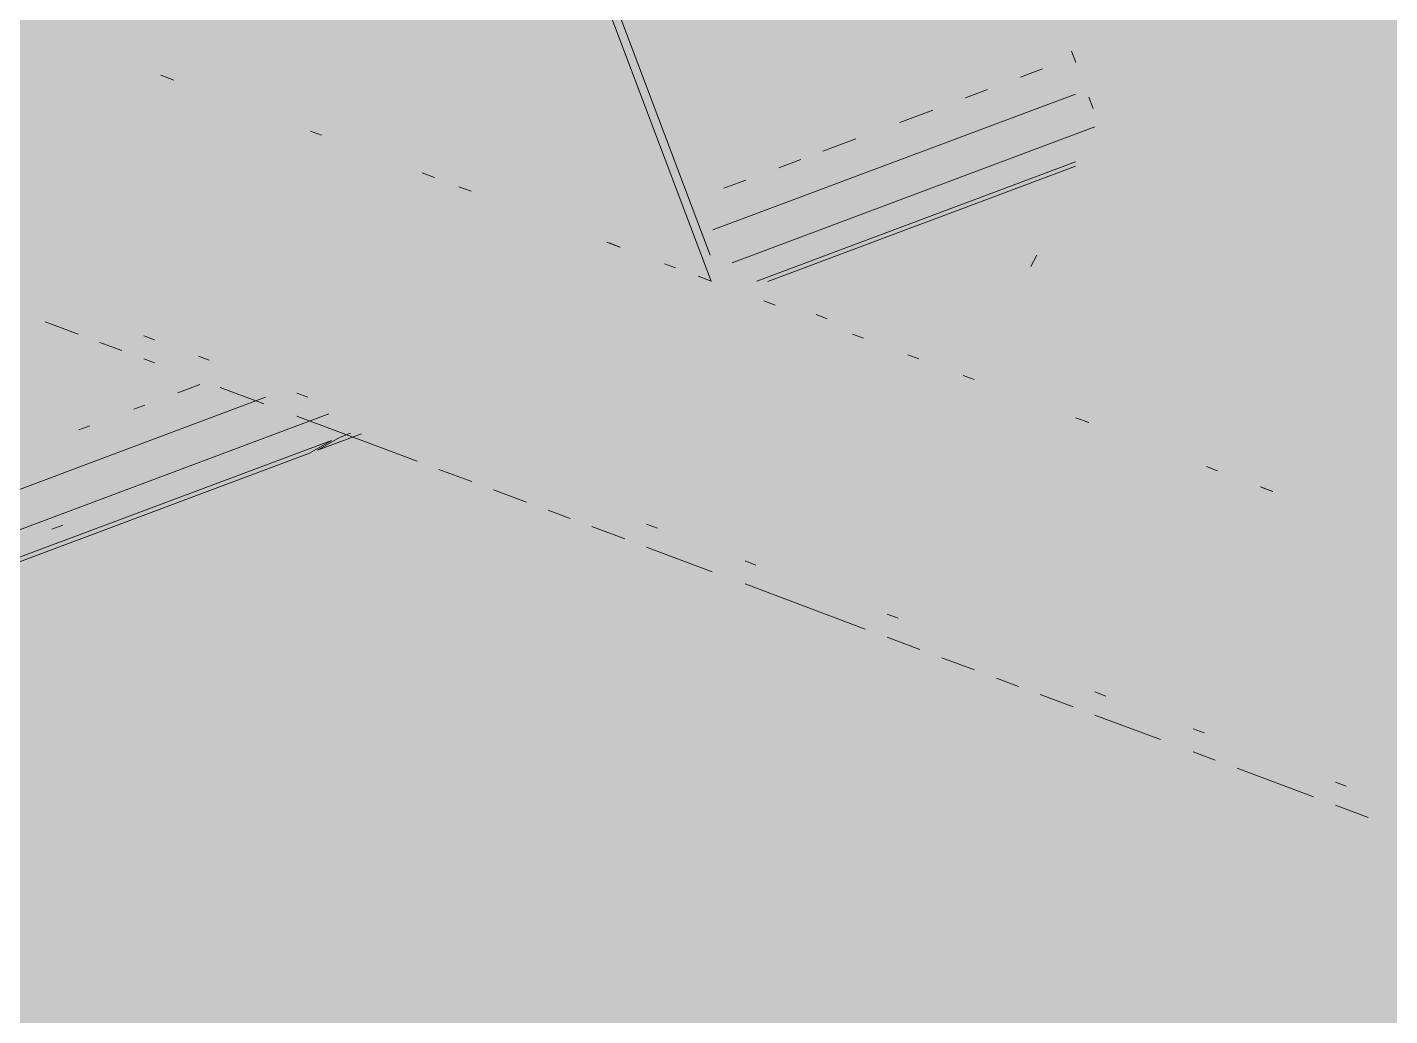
# Paper-space layout '03 3D Building and Roof' of a CAD drawing. Header units: millimetres. Extents: x 5 to 415, y 5 to 292.
# Drawn here: x 149.78 to 157.53, y 85.89 to 91.51 of the extents above; entities that cross this region are included whole.
import ezdxf

# ---------------------------------------------------------------- set-up
doc = ezdxf.new("R2010")
doc.units = ezdxf.units.MM
doc.layers.add('EXISTING', color=7, linetype='Continuous')
doc.layers.add('IMAGES', color=7, linetype='Continuous')

# ---------------------------------------------------------------- blocks, each defined once
blk = doc.blocks.new('SHEET_03')
at = {"layer": 'EXISTING', "color": 250, "lineweight": 9}
for p, q in [((153.671, 90.0696), (152.9303, 92.0305)), ((152.9748, 92.0471), (153.6661, 90.217)), ((155.7201, 91.3782), (155.7448, 91.3128)), ((150.5417, 91.2419), (150.6158, 91.2141)), ((155.4307, 91.23), (155.5557, 91.2768)), ((153.6812, 90.3619), (155.7431, 91.1343)), ((155.1183, 91.1129), (155.2433, 91.1597)), ((155.8189, 91.1167), (155.8436, 91.0514)), ((154.7434, 90.9725), (154.9309, 91.0427)), ((151.4549, 90.8998), (151.392, 90.9233)), ((155.8534, 90.9471), (153.7914, 90.1747)), ((154.306, 90.8086), (154.4935, 90.8789)), ((153.9312, 90.0702), (155.7431, 90.749)), ((154.0561, 90.715), (154.1811, 90.7618)), ((152.0277, 90.6852), (152.0971, 90.6592)), ((153.9936, 90.0682), (155.7431, 90.7235)), ((152.236, 90.6072), (152.3054, 90.5812)), ((153.7437, 90.598), (153.8686, 90.6448)), ((153.0785, 90.2916), (153.1525, 90.2638)), ((153.1535, 90.2635), (153.0906, 90.2871)), ((155.5226, 90.2177), (155.489, 90.1538)), ((153.468, 90.1457), (153.4051, 90.1692)), ((153.5969, 90.0974), (153.671, 90.0696)), ((154.0342, 89.9336), (153.9713, 89.9571)), ((150.0707, 89.7678), (149.8842, 89.8377)), ((154.2674, 89.8795), (154.3303, 89.856)), ((150.4438, 89.7592), (150.506, 89.7359)), ((154.5375, 89.745), (154.4746, 89.7686)), ((150.3194, 89.6746), (150.1951, 89.7212)), ((150.506, 89.6048), (150.4438, 89.6281)), ((150.7547, 89.6427), (150.8168, 89.6194)), ((154.852, 89.6272), (154.7891, 89.6508)), ((155.1666, 89.5094), (155.1036, 89.5329)), ((150.6376, 89.4344), (150.7626, 89.4812)), ((151.1277, 89.3718), (150.879, 89.465)), ((151.3143, 89.4331), (151.3764, 89.4098)), ((143.4521, 86.53), (151.1375, 89.409)), ((150.3877, 89.3408), (150.4501, 89.3642)), ((151.4976, 89.3155), (143.6873, 86.3897)), ((151.9982, 89.0458), (151.3143, 89.302)), ((155.7448, 89.2928), (155.8189, 89.265)), ((150.0753, 89.2238), (150.1377, 89.2472)), ((151.4318, 89.1085), (151.6818, 89.2021)), ((151.5568, 89.1807), (151.6193, 89.2041)), ((144.0145, 86.3553), (151.5124, 89.1641)), ((151.5124, 89.1641), (151.3874, 89.0918)), ((151.4318, 89.1085), (151.5568, 89.1807)), ((144.0144, 86.3299), (151.3874, 89.0918)), ((152.3091, 88.9293), (152.1226, 88.9992)), ((156.5505, 88.9909), (156.4876, 89.0145)), ((152.62, 88.8128), (152.4335, 88.8827)), ((156.7956, 88.8991), (156.8651, 88.8731)), ((156.8651, 88.8731), (156.8022, 88.8967)), ((152.8687, 88.7197), (152.7444, 88.7663)), ((149.9208, 88.6582), (149.9832, 88.6816)), ((153.1796, 88.6032), (152.9931, 88.6731)), ((153.304, 88.6877), (153.3661, 88.6644)), ((153.677, 88.4169), (153.304, 88.5566)), ((153.8636, 88.4781), (153.9257, 88.4548)), ((154.5475, 88.0908), (153.8636, 88.347)), ((154.6719, 88.1753), (154.734, 88.152)), ((154.8584, 87.9743), (154.6719, 88.0442)), ((155.1693, 87.8579), (154.9828, 87.9277)), ((155.418, 87.7647), (155.2936, 87.8113)), ((155.7289, 87.6482), (155.5424, 87.7181)), ((155.8532, 87.7327), (155.9154, 87.7095)), ((156.2263, 87.4619), (155.8532, 87.6016)), ((156.4128, 87.5231), (156.475, 87.4998)), ((156.5372, 87.3454), (156.4128, 87.392)), ((157.0968, 87.1358), (156.6616, 87.2988)), ((157.2212, 87.2203), (157.2833, 87.197)), ((157.4077, 87.0193), (157.2212, 87.0892))]:
    blk.add_line(p, q, dxfattribs=at)
at = {"layer": 'IMAGES', "color": 7}
for points in [[(153.0731, 91.4286), (153.2444, 91.4286), (153.0731, 91.7714), (153.2444, 91.7714)], [(153.4158, 91.4286), (153.5872, 91.4286), (153.4158, 91.7714), (153.5872, 91.7714)], [(157.5285, 88.8571), (157.6999, 88.8571), (157.5285, 91.7714), (157.6999, 91.7714)], [(149.6458, 91.4286), (149.9885, 91.4286), (149.6458, 91.6), (149.9885, 91.6)], [(149.9885, 91.4286), (150.1599, 91.4286), (149.9885, 91.6), (150.1599, 91.6)], [(150.1599, 91.4286), (150.3313, 91.4286), (150.1599, 91.6), (150.3313, 91.6)], [(150.3313, 91.0857), (150.5026, 91.0857), (150.3313, 91.6), (150.5026, 91.6)], [(150.5026, 91.4286), (150.674, 91.4286), (150.5026, 91.6), (150.674, 91.6)], [(150.674, 91.4286), (152.7304, 91.4286), (150.674, 91.6), (152.7304, 91.6)], [(152.7304, 91.4286), (152.9017, 91.4286), (152.7304, 91.6), (152.9017, 91.6)], [(152.9017, 91.4286), (153.0731, 91.4286), (152.9017, 91.6), (153.0731, 91.6)], [(153.2444, 91.4286), (153.4158, 91.4286), (153.2444, 91.6), (153.4158, 91.6)], [(153.5872, 91.4286), (155.1294, 91.4286), (153.5872, 91.6), (155.1294, 91.6)], [(155.1294, 91.4286), (155.3008, 91.4286), (155.1294, 91.6), (155.3008, 91.6)], [(155.3008, 91.4286), (155.4722, 91.4286), (155.3008, 91.6), (155.4722, 91.6)], [(155.4722, 91.4286), (155.6435, 91.4286), (155.4722, 91.6), (155.6435, 91.6)], [(155.6435, 91.4286), (155.8149, 91.4286), (155.6435, 91.6), (155.8149, 91.6)], [(155.8149, 91.4286), (155.9863, 91.4286), (155.8149, 91.6), (155.9863, 91.6)], [(155.9863, 91.4286), (156.8431, 91.4286), (155.9863, 91.6), (156.8431, 91.6)], [(156.8431, 91.4286), (157.0144, 91.4286), (156.8431, 91.6), (157.0144, 91.6)], [(157.0144, 91.4286), (157.5285, 91.4286), (157.0144, 91.6), (157.5285, 91.6)], [(149.6458, 91.2571), (149.8172, 91.2571), (149.6458, 91.4286), (149.8172, 91.4286)], [(149.8172, 91.2571), (150.1599, 91.2571), (149.8172, 91.4286), (150.1599, 91.4286)], [(150.1599, 91.2571), (150.3313, 91.2571), (150.1599, 91.4286), (150.3313, 91.4286)], [(150.5026, 91.2571), (150.674, 91.2571), (150.5026, 91.4286), (150.674, 91.4286)], [(150.674, 91.2571), (150.8454, 91.2571), (150.674, 91.4286), (150.8454, 91.4286)], [(150.8454, 91.2571), (152.9017, 91.2571), (150.8454, 91.4286), (152.9017, 91.4286)], [(152.9017, 91.2571), (153.0731, 91.2571), (152.9017, 91.4286), (153.0731, 91.4286)], [(153.0731, 91.2571), (153.4158, 91.2571), (153.0731, 91.4286), (153.4158, 91.4286)], [(153.4158, 91.2571), (153.5872, 91.2571), (153.4158, 91.4286), (153.5872, 91.4286)], [(153.5872, 91.2571), (154.7867, 91.2571), (153.5872, 91.4286), (154.7867, 91.4286)], [(154.7867, 91.2571), (154.9581, 91.2571), (154.7867, 91.4286), (154.9581, 91.4286)], [(154.9581, 91.2571), (155.1294, 91.2571), (154.9581, 91.4286), (155.1294, 91.4286)], [(155.1294, 91.2571), (155.3008, 91.2571), (155.1294, 91.4286), (155.3008, 91.4286)], [(155.3008, 91.2571), (155.4722, 91.2571), (155.3008, 91.4286), (155.4722, 91.4286)], [(155.4722, 91.2571), (155.6435, 91.2571), (155.4722, 91.4286), (155.6435, 91.4286)], [(155.6435, 91.2571), (155.8149, 91.2571), (155.6435, 91.4286), (155.8149, 91.4286)], [(155.8149, 91.2571), (155.9863, 91.2571), (155.8149, 91.4286), (155.9863, 91.4286)], [(155.9863, 91.0857), (156.6717, 91.0857), (155.9863, 91.4286), (156.6717, 91.4286)], [(156.6717, 90.4), (156.8431, 90.4), (156.6717, 91.4286), (156.8431, 91.4286)], [(156.8431, 90.4), (157.0144, 90.4), (156.8431, 91.4286), (157.0144, 91.4286)], [(157.0144, 90.4), (157.1858, 90.4), (157.0144, 91.4286), (157.1858, 91.4286)], [(157.1858, 90.4), (157.5285, 90.4), (157.1858, 91.4286), (157.5285, 91.4286)], [(149.6458, 91.0857), (149.8172, 91.0857), (149.6458, 91.2571), (149.8172, 91.2571)], [(149.8172, 91.0857), (150.1599, 91.0857), (149.8172, 91.2571), (150.1599, 91.2571)], [(150.1599, 91.0857), (150.3313, 91.0857), (150.1599, 91.2571), (150.3313, 91.2571)], [(150.5026, 91.0857), (150.674, 91.0857), (150.5026, 91.2571), (150.674, 91.2571)], [(150.674, 91.0857), (150.8454, 91.0857), (150.674, 91.2571), (150.8454, 91.2571)], [(150.8454, 91.0857), (151.0167, 91.0857), (150.8454, 91.2571), (151.0167, 91.2571)], [(151.0167, 91.0857), (151.1881, 91.0857), (151.0167, 91.2571), (151.1881, 91.2571)], [(151.1881, 91.0857), (151.3595, 91.0857), (151.1881, 91.2571), (151.3595, 91.2571)], [(151.3595, 91.0857), (151.5308, 91.0857), (151.3595, 91.2571), (151.5308, 91.2571)], [(151.5308, 91.0857), (153.0731, 91.0857), (151.5308, 91.2571), (153.0731, 91.2571)], [(153.0731, 91.0857), (153.2444, 91.0857), (153.0731, 91.2571), (153.2444, 91.2571)], [(153.2444, 91.0857), (153.4158, 91.0857), (153.2444, 91.2571), (153.4158, 91.2571)], [(153.4158, 91.0857), (153.5872, 91.0857), (153.4158, 91.2571), (153.5872, 91.2571)], [(153.5872, 91.0857), (153.7585, 91.0857), (153.5872, 91.2571), (153.7585, 91.2571)], [(153.7585, 91.0857), (154.2726, 91.0857), (153.7585, 91.2571), (154.2726, 91.2571)], [(154.2726, 91.0857), (154.444, 91.0857), (154.2726, 91.2571), (154.444, 91.2571)], [(154.444, 91.0857), (154.6154, 91.0857), (154.444, 91.2571), (154.6154, 91.2571)], [(154.6154, 91.0857), (154.7867, 91.0857), (154.6154, 91.2571), (154.7867, 91.2571)], [(154.7867, 91.0857), (154.9581, 91.0857), (154.7867, 91.2571), (154.9581, 91.2571)], [(154.9581, 91.0857), (155.1294, 91.0857), (154.9581, 91.2571), (155.1294, 91.2571)], [(155.1294, 91.0857), (155.3008, 91.0857), (155.1294, 91.2571), (155.3008, 91.2571)], [(155.3008, 91.0857), (155.4722, 91.0857), (155.3008, 91.2571), (155.4722, 91.2571)], [(155.4722, 91.0857), (155.6435, 91.0857), (155.4722, 91.2571), (155.6435, 91.2571)], [(155.6435, 91.0857), (155.8149, 91.0857), (155.6435, 91.2571), (155.8149, 91.2571)], [(155.8149, 91.0857), (155.9863, 91.0857), (155.8149, 91.2571), (155.9863, 91.2571)], [(148.4463, 90.9143), (150.1599, 90.9143), (148.4463, 91.0857), (150.1599, 91.0857)], [(150.1599, 90.9143), (150.3313, 90.9143), (150.1599, 91.0857), (150.3313, 91.0857)], [(150.3313, 90.9143), (150.5026, 90.9143), (150.3313, 91.0857), (150.5026, 91.0857)], [(150.5026, 90.9143), (150.674, 90.9143), (150.5026, 91.0857), (150.674, 91.0857)], [(150.674, 90.9143), (150.8454, 90.9143), (150.674, 91.0857), (150.8454, 91.0857)], [(150.8454, 90.9143), (151.0167, 90.9143), (150.8454, 91.0857), (151.0167, 91.0857)], [(151.0167, 90.9143), (151.1881, 90.9143), (151.0167, 91.0857), (151.1881, 91.0857)], [(151.1881, 90.9143), (151.5308, 90.9143), (151.1881, 91.0857), (151.5308, 91.0857)], [(151.5308, 90.9143), (151.7022, 90.9143), (151.5308, 91.0857), (151.7022, 91.0857)], [(151.7022, 90.9143), (152.0449, 90.9143), (151.7022, 91.0857), (152.0449, 91.0857)], [(152.0449, 90.9143), (152.7304, 90.9143), (152.0449, 91.0857), (152.7304, 91.0857)], [(152.7304, 90.7429), (152.9017, 90.7429), (152.7304, 91.0857), (152.9017, 91.0857)], [(152.9017, 90.5714), (153.0731, 90.5714), (152.9017, 91.0857), (153.0731, 91.0857)], [(153.0731, 90.9143), (153.2444, 90.9143), (153.0731, 91.0857), (153.2444, 91.0857)], [(153.2444, 90.9143), (153.4158, 90.9143), (153.2444, 91.0857), (153.4158, 91.0857)], [(153.4158, 90.9143), (153.5872, 90.9143), (153.4158, 91.0857), (153.5872, 91.0857)], [(153.5872, 90.9143), (153.7585, 90.9143), (153.5872, 91.0857), (153.7585, 91.0857)], [(153.7585, 90.9143), (153.9299, 90.9143), (153.7585, 91.0857), (153.9299, 91.0857)], [(153.9299, 90.9143), (154.1013, 90.9143), (153.9299, 91.0857), (154.1013, 91.0857)], [(154.1013, 90.9143), (154.2726, 90.9143), (154.1013, 91.0857), (154.2726, 91.0857)], [(154.2726, 90.9143), (154.444, 90.9143), (154.2726, 91.0857), (154.444, 91.0857)], [(154.444, 90.9143), (154.6154, 90.9143), (154.444, 91.0857), (154.6154, 91.0857)], [(154.6154, 90.9143), (154.7867, 90.9143), (154.6154, 91.0857), (154.7867, 91.0857)], [(154.7867, 90.7429), (154.9581, 90.7429), (154.7867, 91.0857), (154.9581, 91.0857)], [(154.9581, 90.9143), (155.1294, 90.9143), (154.9581, 91.0857), (155.1294, 91.0857)], [(155.1294, 90.9143), (155.3008, 90.9143), (155.1294, 91.0857), (155.3008, 91.0857)], [(155.3008, 90.9143), (155.6435, 90.9143), (155.3008, 91.0857), (155.6435, 91.0857)], [(155.6435, 90.9143), (155.8149, 90.9143), (155.6435, 91.0857), (155.8149, 91.0857)], [(155.8149, 90.9143), (155.9863, 90.9143), (155.8149, 91.0857), (155.9863, 91.0857)], [(155.9863, 90.9143), (156.1576, 90.9143), (155.9863, 91.0857), (156.1576, 91.0857)], [(156.1576, 90.5714), (156.6717, 90.5714), (156.1576, 91.0857), (156.6717, 91.0857)], [(148.789, 90.7429), (150.5026, 90.7429), (148.789, 90.9143), (150.5026, 90.9143)], [(150.5026, 90.7429), (150.674, 90.7429), (150.5026, 90.9143), (150.674, 90.9143)], [(150.674, 90.7429), (150.8454, 90.7429), (150.674, 90.9143), (150.8454, 90.9143)], [(150.8454, 90.7429), (151.0167, 90.7429), (150.8454, 90.9143), (151.0167, 90.9143)], [(151.0167, 90.7429), (151.1881, 90.7429), (151.0167, 90.9143), (151.1881, 90.9143)], [(151.1881, 90.7429), (151.3595, 90.7429), (151.1881, 90.9143), (151.3595, 90.9143)], [(151.3595, 90.7429), (151.5308, 90.7429), (151.3595, 90.9143), (151.5308, 90.9143)], [(151.5308, 90.7429), (151.7022, 90.7429), (151.5308, 90.9143), (151.7022, 90.9143)], [(151.7022, 90.5714), (151.8735, 90.5714), (151.7022, 90.9143), (151.8735, 90.9143)], [(151.8735, 90.7429), (152.0449, 90.7429), (151.8735, 90.9143), (152.0449, 90.9143)], [(152.0449, 90.7429), (152.2163, 90.7429), (152.0449, 90.9143), (152.2163, 90.9143)], [(152.2163, 90.7429), (152.3876, 90.7429), (152.2163, 90.9143), (152.3876, 90.9143)], [(152.3876, 90.7429), (152.7304, 90.7429), (152.3876, 90.9143), (152.7304, 90.9143)], [(153.0731, 90.7429), (153.2444, 90.7429), (153.0731, 90.9143), (153.2444, 90.9143)], [(153.2444, 90.7429), (153.4158, 90.7429), (153.2444, 90.9143), (153.4158, 90.9143)], [(153.4158, 90.5714), (153.5872, 90.5714), (153.4158, 90.9143), (153.5872, 90.9143)], [(153.5872, 90.5714), (153.7585, 90.5714), (153.5872, 90.9143), (153.7585, 90.9143)], [(153.7585, 90.7429), (153.9299, 90.7429), (153.7585, 90.9143), (153.9299, 90.9143)], [(153.9299, 90.7429), (154.1013, 90.7429), (153.9299, 90.9143), (154.1013, 90.9143)], [(154.1013, 90.7429), (154.2726, 90.7429), (154.1013, 90.9143), (154.2726, 90.9143)], [(154.2726, 90.7429), (154.6154, 90.7429), (154.2726, 90.9143), (154.6154, 90.9143)], [(154.6154, 90.7429), (154.7867, 90.7429), (154.6154, 90.9143), (154.7867, 90.9143)], [(154.9581, 90.7429), (155.3008, 90.7429), (154.9581, 90.9143), (155.3008, 90.9143)], [(155.3008, 90.7429), (155.4722, 90.7429), (155.3008, 90.9143), (155.4722, 90.9143)], [(155.4722, 90.7429), (155.8149, 90.7429), (155.4722, 90.9143), (155.8149, 90.9143)], [(155.8149, 90.7429), (155.9863, 90.7429), (155.8149, 90.9143), (155.9863, 90.9143)], [(155.9863, 90.7429), (156.1576, 90.7429), (155.9863, 90.9143), (156.1576, 90.9143)], [(149.3031, 90.5714), (151.1881, 90.5714), (149.3031, 90.7429), (151.1881, 90.7429)], [(151.1881, 90.5714), (151.3595, 90.5714), (151.1881, 90.7429), (151.3595, 90.7429)], [(151.3595, 90.5714), (151.5308, 90.5714), (151.3595, 90.7429), (151.5308, 90.7429)], [(151.5308, 90.5714), (151.7022, 90.5714), (151.5308, 90.7429), (151.7022, 90.7429)], [(151.8735, 90.5714), (152.2163, 90.5714), (151.8735, 90.7429), (152.2163, 90.7429)], [(152.2163, 90.5714), (152.3876, 90.5714), (152.2163, 90.7429), (152.3876, 90.7429)], [(152.3876, 90.5714), (152.9017, 90.5714), (152.3876, 90.7429), (152.9017, 90.7429)], [(153.0731, 90.4), (153.2444, 90.4), (153.0731, 90.7429), (153.2444, 90.7429)], [(153.2444, 90.5714), (153.4158, 90.5714), (153.2444, 90.7429), (153.4158, 90.7429)], [(153.7585, 90.5714), (153.9299, 90.5714), (153.7585, 90.7429), (153.9299, 90.7429)], [(153.9299, 90.5714), (154.1013, 90.5714), (153.9299, 90.7429), (154.1013, 90.7429)], [(154.1013, 90.5714), (154.7867, 90.5714), (154.1013, 90.7429), (154.7867, 90.7429)], [(154.7867, 90.5714), (155.3008, 90.5714), (154.7867, 90.7429), (155.3008, 90.7429)], [(155.3008, 90.5714), (155.6435, 90.5714), (155.3008, 90.7429), (155.6435, 90.7429)], [(155.6435, 90.5714), (155.8149, 90.5714), (155.6435, 90.7429), (155.8149, 90.7429)], [(155.8149, 90.5714), (155.9863, 90.5714), (155.8149, 90.7429), (155.9863, 90.7429)], [(155.9863, 90.5714), (156.1576, 90.5714), (155.9863, 90.7429), (156.1576, 90.7429)], [(149.6458, 90.4), (149.8172, 90.4), (149.6458, 90.5714), (149.8172, 90.5714)], [(149.8172, 90.4), (151.5308, 90.4), (149.8172, 90.5714), (151.5308, 90.5714)], [(151.5308, 90.4), (151.7022, 90.4), (151.5308, 90.5714), (151.7022, 90.5714)], [(151.7022, 90.4), (151.8735, 90.4), (151.7022, 90.5714), (151.8735, 90.5714)], [(151.8735, 90.4), (152.0449, 90.4), (151.8735, 90.5714), (152.0449, 90.5714)], [(152.0449, 90.4), (152.2163, 90.4), (152.0449, 90.5714), (152.2163, 90.5714)], [(152.2163, 90.4), (152.559, 90.4), (152.2163, 90.5714), (152.559, 90.5714)], [(152.559, 90.4), (152.9017, 90.4), (152.559, 90.5714), (152.9017, 90.5714)], [(152.9017, 90.4), (153.0731, 90.4), (152.9017, 90.5714), (153.0731, 90.5714)], [(153.2444, 90.4), (153.4158, 90.4), (153.2444, 90.5714), (153.4158, 90.5714)], [(153.4158, 90.4), (153.5872, 90.4), (153.4158, 90.5714), (153.5872, 90.5714)], [(153.5872, 90.4), (153.7585, 90.4), (153.5872, 90.5714), (153.7585, 90.5714)], [(153.7585, 90.4), (153.9299, 90.4), (153.7585, 90.5714), (153.9299, 90.5714)], [(153.9299, 90.4), (154.6154, 90.4), (153.9299, 90.5714), (154.6154, 90.5714)], [(154.6154, 90.4), (154.9581, 90.4), (154.6154, 90.5714), (154.9581, 90.5714)], [(154.9581, 90.4), (155.3008, 90.4), (154.9581, 90.5714), (155.3008, 90.5714)], [(155.3008, 90.4), (155.4722, 90.4), (155.3008, 90.5714), (155.4722, 90.5714)], [(155.4722, 90.4), (155.6435, 90.4), (155.4722, 90.5714), (155.6435, 90.5714)], [(155.6435, 90.4), (155.8149, 90.4), (155.6435, 90.5714), (155.8149, 90.5714)], [(155.8149, 90.4), (155.9863, 90.4), (155.8149, 90.5714), (155.9863, 90.5714)], [(155.9863, 90.4), (156.6717, 90.4), (155.9863, 90.5714), (156.6717, 90.5714)], [(149.6458, 90.2286), (149.8172, 90.2286), (149.6458, 90.4), (149.8172, 90.4)], [(149.8172, 90.2286), (149.9885, 90.2286), (149.8172, 90.4), (149.9885, 90.4)], [(149.9885, 90.2286), (150.1599, 90.2286), (149.9885, 90.4), (150.1599, 90.4)], [(150.1599, 90.2286), (150.3313, 90.2286), (150.1599, 90.4), (150.3313, 90.4)], [(150.3313, 90.2286), (151.8735, 90.2286), (150.3313, 90.4), (151.8735, 90.4)], [(151.8735, 90.2286), (152.0449, 90.2286), (151.8735, 90.4), (152.0449, 90.4)], [(152.0449, 90.2286), (152.2163, 90.2286), (152.0449, 90.4), (152.2163, 90.4)], [(152.2163, 90.2286), (152.559, 90.2286), (152.2163, 90.4), (152.559, 90.4)], [(152.559, 90.2286), (152.7304, 90.2286), (152.559, 90.4), (152.7304, 90.4)], [(152.7304, 90.2286), (152.9017, 90.2286), (152.7304, 90.4), (152.9017, 90.4)], [(152.9017, 90.2286), (153.0731, 90.2286), (152.9017, 90.4), (153.0731, 90.4)], [(153.0731, 90.0571), (153.2444, 90.0571), (153.0731, 90.4), (153.2444, 90.4)], [(153.2444, 90.2286), (153.4158, 90.2286), (153.2444, 90.4), (153.4158, 90.4)], [(153.4158, 90.2286), (153.5872, 90.2286), (153.4158, 90.4), (153.5872, 90.4)], [(153.5872, 90.2286), (153.7585, 90.2286), (153.5872, 90.4), (153.7585, 90.4)], [(153.7585, 90.2286), (154.1013, 90.2286), (153.7585, 90.4), (154.1013, 90.4)], [(154.1013, 90.2286), (154.2726, 90.2286), (154.1013, 90.4), (154.2726, 90.4)], [(154.2726, 90.2286), (154.9581, 90.2286), (154.2726, 90.4), (154.9581, 90.4)], [(154.9581, 90.2286), (155.1294, 90.2286), (154.9581, 90.4), (155.1294, 90.4)], [(155.1294, 90.2286), (155.3008, 90.2286), (155.1294, 90.4), (155.3008, 90.4)], [(155.3008, 90.2286), (155.4722, 90.2286), (155.3008, 90.4), (155.4722, 90.4)], [(155.4722, 90.2286), (155.6435, 90.2286), (155.4722, 90.4), (155.6435, 90.4)], [(155.6435, 90.2286), (155.8149, 90.2286), (155.6435, 90.4), (155.8149, 90.4)], [(155.8149, 90.2286), (155.9863, 90.2286), (155.8149, 90.4), (155.9863, 90.4)], [(155.9863, 90.2286), (156.8431, 90.2286), (155.9863, 90.4), (156.8431, 90.4)], [(156.8431, 90.2286), (157.0144, 90.2286), (156.8431, 90.4), (157.0144, 90.4)], [(157.0144, 90.2286), (157.5285, 90.2286), (157.0144, 90.4), (157.5285, 90.4)], [(149.6458, 90.0571), (149.8172, 90.0571), (149.6458, 90.2286), (149.8172, 90.2286)], [(149.8172, 89.8857), (149.9885, 89.8857), (149.8172, 90.2286), (149.9885, 90.2286)], [(149.9885, 89.8857), (150.1599, 89.8857), (149.9885, 90.2286), (150.1599, 90.2286)], [(150.1599, 90.0571), (150.3313, 90.0571), (150.1599, 90.2286), (150.3313, 90.2286)], [(150.3313, 90.0571), (150.5026, 90.0571), (150.3313, 90.2286), (150.5026, 90.2286)], [(150.5026, 90.0571), (150.674, 90.0571), (150.5026, 90.2286), (150.674, 90.2286)], [(150.674, 90.0571), (152.559, 90.0571), (150.674, 90.2286), (152.559, 90.2286)], [(152.559, 90.0571), (152.7304, 90.0571), (152.559, 90.2286), (152.7304, 90.2286)], [(152.7304, 90.0571), (152.9017, 90.0571), (152.7304, 90.2286), (152.9017, 90.2286)], [(152.9017, 90.0571), (153.0731, 90.0571), (152.9017, 90.2286), (153.0731, 90.2286)], [(153.2444, 90.0571), (153.4158, 90.0571), (153.2444, 90.2286), (153.4158, 90.2286)], [(153.4158, 90.0571), (153.5872, 90.0571), (153.4158, 90.2286), (153.5872, 90.2286)], [(153.5872, 90.0571), (153.7585, 90.0571), (153.5872, 90.2286), (153.7585, 90.2286)], [(153.7585, 90.0571), (154.444, 90.0571), (153.7585, 90.2286), (154.444, 90.2286)], [(154.444, 90.0571), (154.6154, 90.0571), (154.444, 90.2286), (154.6154, 90.2286)], [(154.6154, 90.0571), (154.9581, 90.0571), (154.6154, 90.2286), (154.9581, 90.2286)], [(154.9581, 90.0571), (155.1294, 90.0571), (154.9581, 90.2286), (155.1294, 90.2286)], [(155.1294, 90.0571), (155.3008, 90.0571), (155.1294, 90.2286), (155.3008, 90.2286)], [(155.3008, 90.0571), (155.4722, 90.0571), (155.3008, 90.2286), (155.4722, 90.2286)], [(155.4722, 90.0571), (155.6435, 90.0571), (155.4722, 90.2286), (155.6435, 90.2286)], [(155.6435, 90.0571), (155.8149, 90.0571), (155.6435, 90.2286), (155.8149, 90.2286)], [(155.8149, 89.8857), (156.6717, 89.8857), (155.8149, 90.2286), (156.6717, 90.2286)], [(156.6717, 89.2), (156.8431, 89.2), (156.6717, 90.2286), (156.8431, 90.2286)], [(156.8431, 89.2), (157.0144, 89.2), (156.8431, 90.2286), (157.0144, 90.2286)], [(157.0144, 89.0286), (157.1858, 89.0286), (157.0144, 90.2286), (157.1858, 90.2286)], [(157.1858, 89.0286), (157.5285, 89.0286), (157.1858, 90.2286), (157.5285, 90.2286)], [(149.3031, 89.8857), (149.8172, 89.8857), (149.3031, 90.0571), (149.8172, 90.0571)], [(150.1599, 89.8857), (150.3313, 89.8857), (150.1599, 90.0571), (150.3313, 90.0571)], [(150.3313, 89.8857), (150.5026, 89.8857), (150.3313, 90.0571), (150.5026, 90.0571)], [(150.5026, 89.8857), (151.0167, 89.8857), (150.5026, 90.0571), (151.0167, 90.0571)], [(151.0167, 89.8857), (151.1881, 89.8857), (151.0167, 90.0571), (151.1881, 90.0571)], [(151.1881, 89.8857), (152.7304, 89.8857), (151.1881, 90.0571), (152.7304, 90.0571)], [(152.7304, 89.8857), (153.2444, 89.8857), (152.7304, 90.0571), (153.2444, 90.0571)], [(153.2444, 89.8857), (153.4158, 89.8857), (153.2444, 90.0571), (153.4158, 90.0571)], [(153.4158, 89.8857), (153.5872, 89.8857), (153.4158, 90.0571), (153.5872, 90.0571)], [(153.5872, 89.8857), (153.7585, 89.8857), (153.5872, 90.0571), (153.7585, 90.0571)], [(153.7585, 89.8857), (153.9299, 89.8857), (153.7585, 90.0571), (153.9299, 90.0571)], [(153.9299, 89.8857), (154.1013, 89.8857), (153.9299, 90.0571), (154.1013, 90.0571)], [(154.1013, 89.8857), (154.2726, 89.8857), (154.1013, 90.0571), (154.2726, 90.0571)], [(154.2726, 89.8857), (154.444, 89.8857), (154.2726, 90.0571), (154.444, 90.0571)], [(154.444, 89.8857), (154.6154, 89.8857), (154.444, 90.0571), (154.6154, 90.0571)], [(154.6154, 89.8857), (154.7867, 89.8857), (154.6154, 90.0571), (154.7867, 90.0571)], [(154.7867, 89.7143), (154.9581, 89.7143), (154.7867, 90.0571), (154.9581, 90.0571)], [(154.9581, 89.8857), (155.1294, 89.8857), (154.9581, 90.0571), (155.1294, 90.0571)], [(155.1294, 89.8857), (155.3008, 89.8857), (155.1294, 90.0571), (155.3008, 90.0571)], [(155.3008, 89.8857), (155.4722, 89.8857), (155.3008, 90.0571), (155.4722, 90.0571)], [(155.4722, 89.8857), (155.6435, 89.8857), (155.4722, 90.0571), (155.6435, 90.0571)], [(155.6435, 89.8857), (155.8149, 89.8857), (155.6435, 90.0571), (155.8149, 90.0571)], [(149.6458, 89.7143), (150.1599, 89.7143), (149.6458, 89.8857), (150.1599, 89.8857)], [(150.1599, 89.7143), (150.5026, 89.7143), (150.1599, 89.8857), (150.5026, 89.8857)], [(150.5026, 89.7143), (150.8454, 89.7143), (150.5026, 89.8857), (150.8454, 89.8857)], [(150.8454, 89.7143), (151.0167, 89.7143), (150.8454, 89.8857), (151.0167, 89.8857)], [(151.0167, 89.5429), (151.3595, 89.5429), (151.0167, 89.8857), (151.3595, 89.8857)], [(151.3595, 89.5429), (151.5308, 89.5429), (151.3595, 89.8857), (151.5308, 89.8857)], [(151.5308, 89.7143), (153.4158, 89.7143), (151.5308, 89.8857), (153.4158, 89.8857)], [(153.4158, 89.7143), (153.5872, 89.7143), (153.4158, 89.8857), (153.5872, 89.8857)], [(153.5872, 89.7143), (153.7585, 89.7143), (153.5872, 89.8857), (153.7585, 89.8857)], [(153.7585, 89.7143), (153.9299, 89.7143), (153.7585, 89.8857), (153.9299, 89.8857)], [(153.9299, 89.7143), (154.1013, 89.7143), (153.9299, 89.8857), (154.1013, 89.8857)], [(154.1013, 89.7143), (154.2726, 89.7143), (154.1013, 89.8857), (154.2726, 89.8857)], [(154.2726, 89.7143), (154.6154, 89.7143), (154.2726, 89.8857), (154.6154, 89.8857)], [(154.6154, 89.7143), (154.7867, 89.7143), (154.6154, 89.8857), (154.7867, 89.8857)], [(154.9581, 89.7143), (155.1294, 89.7143), (154.9581, 89.8857), (155.1294, 89.8857)], [(155.1294, 89.7143), (155.4722, 89.7143), (155.1294, 89.8857), (155.4722, 89.8857)], [(155.4722, 89.7143), (155.6435, 89.7143), (155.4722, 89.8857), (155.6435, 89.8857)], [(155.6435, 89.5429), (156.6717, 89.5429), (155.6435, 89.8857), (156.6717, 89.8857)], [(149.4745, 89.5429), (149.8172, 89.5429), (149.4745, 89.7143), (149.8172, 89.7143)], [(149.8172, 89.5429), (150.1599, 89.5429), (149.8172, 89.7143), (150.1599, 89.7143)], [(150.1599, 89.5429), (150.5026, 89.5429), (150.1599, 89.7143), (150.5026, 89.7143)], [(150.5026, 89.5429), (150.674, 89.5429), (150.5026, 89.7143), (150.674, 89.7143)], [(150.674, 89.5429), (150.8454, 89.5429), (150.674, 89.7143), (150.8454, 89.7143)], [(150.8454, 89.5429), (151.0167, 89.5429), (150.8454, 89.7143), (151.0167, 89.7143)], [(151.5308, 89.5429), (151.8735, 89.5429), (151.5308, 89.7143), (151.8735, 89.7143)], [(151.8735, 89.5429), (152.2163, 89.5429), (151.8735, 89.7143), (152.2163, 89.7143)], [(152.2163, 89.5429), (153.9299, 89.5429), (152.2163, 89.7143), (153.9299, 89.7143)], [(153.9299, 89.5429), (154.1013, 89.5429), (153.9299, 89.7143), (154.1013, 89.7143)], [(154.1013, 89.5429), (154.2726, 89.5429), (154.1013, 89.7143), (154.2726, 89.7143)], [(154.2726, 89.5429), (154.444, 89.5429), (154.2726, 89.7143), (154.444, 89.7143)], [(154.444, 89.5429), (154.6154, 89.5429), (154.444, 89.7143), (154.6154, 89.7143)], [(154.6154, 89.5429), (154.7867, 89.5429), (154.6154, 89.7143), (154.7867, 89.7143)], [(154.7867, 89.5429), (154.9581, 89.5429), (154.7867, 89.7143), (154.9581, 89.7143)], [(154.9581, 89.3714), (155.1294, 89.3714), (154.9581, 89.7143), (155.1294, 89.7143)], [(155.1294, 89.5429), (155.3008, 89.5429), (155.1294, 89.7143), (155.3008, 89.7143)], [(155.3008, 89.5429), (155.4722, 89.5429), (155.3008, 89.7143), (155.4722, 89.7143)], [(155.4722, 89.5429), (155.6435, 89.5429), (155.4722, 89.7143), (155.6435, 89.7143)], [(149.6458, 89.3714), (149.8172, 89.3714), (149.6458, 89.5429), (149.8172, 89.5429)], [(149.8172, 89.3714), (149.9885, 89.3714), (149.8172, 89.5429), (149.9885, 89.5429)], [(149.9885, 89.3714), (150.1599, 89.3714), (149.9885, 89.5429), (150.1599, 89.5429)], [(150.1599, 89.3714), (150.3313, 89.3714), (150.1599, 89.5429), (150.3313, 89.5429)], [(150.3313, 89.2), (150.5026, 89.2), (150.3313, 89.5429), (150.5026, 89.5429)], [(150.5026, 89.3714), (150.8454, 89.3714), (150.5026, 89.5429), (150.8454, 89.5429)], [(150.8454, 89.3714), (151.0167, 89.3714), (150.8454, 89.5429), (151.0167, 89.5429)], [(151.0167, 89.3714), (151.1881, 89.3714), (151.0167, 89.5429), (151.1881, 89.5429)], [(151.1881, 89.3714), (151.3595, 89.3714), (151.1881, 89.5429), (151.3595, 89.5429)], [(151.3595, 89.3714), (151.5308, 89.3714), (151.3595, 89.5429), (151.5308, 89.5429)], [(151.5308, 89.3714), (151.7022, 89.3714), (151.5308, 89.5429), (151.7022, 89.5429)], [(151.7022, 89.3714), (151.8735, 89.3714), (151.7022, 89.5429), (151.8735, 89.5429)], [(151.8735, 89.3714), (152.2163, 89.3714), (151.8735, 89.5429), (152.2163, 89.5429)], [(152.2163, 89.3714), (152.3876, 89.3714), (152.2163, 89.5429), (152.3876, 89.5429)], [(152.3876, 89.3714), (152.559, 89.3714), (152.3876, 89.5429), (152.559, 89.5429)], [(152.559, 89.3714), (154.2726, 89.3714), (152.559, 89.5429), (154.2726, 89.5429)], [(154.2726, 89.3714), (154.6154, 89.3714), (154.2726, 89.5429), (154.6154, 89.5429)], [(154.6154, 89.3714), (154.7867, 89.3714), (154.6154, 89.5429), (154.7867, 89.5429)], [(154.7867, 89.3714), (154.9581, 89.3714), (154.7867, 89.5429), (154.9581, 89.5429)], [(155.1294, 89.3714), (155.3008, 89.3714), (155.1294, 89.5429), (155.3008, 89.5429)], [(155.3008, 89.2), (155.4722, 89.2), (155.3008, 89.5429), (155.4722, 89.5429)], [(155.4722, 89.3714), (155.6435, 89.3714), (155.4722, 89.5429), (155.6435, 89.5429)], [(155.6435, 89.3714), (155.9863, 89.3714), (155.6435, 89.5429), (155.9863, 89.5429)], [(155.9863, 89.3714), (156.6717, 89.3714), (155.9863, 89.5429), (156.6717, 89.5429)], [(149.6458, 89.2), (149.8172, 89.2), (149.6458, 89.3714), (149.8172, 89.3714)], [(149.8172, 89.2), (149.9885, 89.2), (149.8172, 89.3714), (149.9885, 89.3714)], [(149.9885, 89.2), (150.1599, 89.2), (149.9885, 89.3714), (150.1599, 89.3714)], [(150.1599, 89.2), (150.3313, 89.2), (150.1599, 89.3714), (150.3313, 89.3714)], [(150.5026, 89.2), (150.8454, 89.2), (150.5026, 89.3714), (150.8454, 89.3714)], [(150.8454, 89.2), (151.1881, 89.2), (150.8454, 89.3714), (151.1881, 89.3714)], [(151.1881, 89.2), (151.3595, 89.2), (151.1881, 89.3714), (151.3595, 89.3714)], [(151.3595, 89.0286), (151.5308, 89.0286), (151.3595, 89.3714), (151.5308, 89.3714)], [(151.5308, 89.2), (151.7022, 89.2), (151.5308, 89.3714), (151.7022, 89.3714)], [(151.7022, 89.2), (151.8735, 89.2), (151.7022, 89.3714), (151.8735, 89.3714)], [(151.8735, 89.2), (152.0449, 89.2), (151.8735, 89.3714), (152.0449, 89.3714)], [(152.0449, 89.2), (152.2163, 89.2), (152.0449, 89.3714), (152.2163, 89.3714)], [(152.2163, 89.2), (152.3876, 89.2), (152.2163, 89.3714), (152.3876, 89.3714)], [(152.3876, 89.2), (152.559, 89.2), (152.3876, 89.3714), (152.559, 89.3714)], [(152.559, 89.2), (152.7304, 89.2), (152.559, 89.3714), (152.7304, 89.3714)], [(152.7304, 89.2), (153.0731, 89.2), (152.7304, 89.3714), (153.0731, 89.3714)], [(153.0731, 89.2), (154.7867, 89.2), (153.0731, 89.3714), (154.7867, 89.3714)], [(154.7867, 89.2), (155.1294, 89.2), (154.7867, 89.3714), (155.1294, 89.3714)], [(155.1294, 89.2), (155.3008, 89.2), (155.1294, 89.3714), (155.3008, 89.3714)], [(155.4722, 89.2), (155.6435, 89.2), (155.4722, 89.3714), (155.6435, 89.3714)], [(155.6435, 89.2), (155.8149, 89.2), (155.6435, 89.3714), (155.8149, 89.3714)], [(155.8149, 89.2), (155.9863, 89.2), (155.8149, 89.3714), (155.9863, 89.3714)], [(155.9863, 89.2), (156.1576, 89.2), (155.9863, 89.3714), (156.1576, 89.3714)], [(156.1576, 89.2), (156.6717, 89.2), (156.1576, 89.3714), (156.6717, 89.3714)], [(149.4745, 89.0286), (149.8172, 89.0286), (149.4745, 89.2), (149.8172, 89.2)], [(149.8172, 89.0286), (150.5026, 89.0286), (149.8172, 89.2), (150.5026, 89.2)], [(150.5026, 89.0286), (150.8454, 89.0286), (150.5026, 89.2), (150.8454, 89.2)], [(150.8454, 89.0286), (151.0167, 89.0286), (150.8454, 89.2), (151.0167, 89.2)], [(151.0167, 89.0286), (151.3595, 89.0286), (151.0167, 89.2), (151.3595, 89.2)], [(151.5308, 89.0286), (151.7022, 89.0286), (151.5308, 89.2), (151.7022, 89.2)], [(151.7022, 89.0286), (151.8735, 89.0286), (151.7022, 89.2), (151.8735, 89.2)], [(151.8735, 89.0286), (152.0449, 89.0286), (151.8735, 89.2), (152.0449, 89.2)], [(152.0449, 89.0286), (152.2163, 89.0286), (152.0449, 89.2), (152.2163, 89.2)], [(152.2163, 89.0286), (152.559, 89.0286), (152.2163, 89.2), (152.559, 89.2)], [(152.559, 89.0286), (152.9017, 89.0286), (152.559, 89.2), (152.9017, 89.2)], [(152.9017, 89.0286), (153.2444, 89.0286), (152.9017, 89.2), (153.2444, 89.2)], [(153.2444, 88.8571), (153.4158, 88.8571), (153.2444, 89.2), (153.4158, 89.2)], [(153.4158, 89.0286), (153.5872, 89.0286), (153.4158, 89.2), (153.5872, 89.2)], [(153.5872, 89.0286), (155.1294, 89.0286), (153.5872, 89.2), (155.1294, 89.2)], [(155.1294, 89.0286), (155.3008, 89.0286), (155.1294, 89.2), (155.3008, 89.2)], [(155.3008, 89.0286), (155.6435, 89.0286), (155.3008, 89.2), (155.6435, 89.2)], [(155.6435, 89.0286), (155.8149, 89.0286), (155.6435, 89.2), (155.8149, 89.2)], [(155.8149, 89.0286), (155.9863, 89.0286), (155.8149, 89.2), (155.9863, 89.2)], [(155.9863, 89.0286), (156.1576, 89.0286), (155.9863, 89.2), (156.1576, 89.2)], [(156.1576, 89.0286), (156.329, 89.0286), (156.1576, 89.2), (156.329, 89.2)], [(156.329, 89.0286), (156.5003, 89.0286), (156.329, 89.2), (156.5003, 89.2)], [(156.5003, 89.0286), (156.6717, 89.0286), (156.5003, 89.2), (156.6717, 89.2)], [(156.6717, 89.0286), (156.8431, 89.0286), (156.6717, 89.2), (156.8431, 89.2)], [(156.8431, 89.0286), (157.0144, 89.0286), (156.8431, 89.2), (157.0144, 89.2)], [(149.6458, 88.8571), (149.8172, 88.8571), (149.6458, 89.0286), (149.8172, 89.0286)], [(149.8172, 88.8571), (150.1599, 88.8571), (149.8172, 89.0286), (150.1599, 89.0286)], [(150.1599, 88.8571), (150.8454, 88.8571), (150.1599, 89.0286), (150.8454, 89.0286)], [(150.8454, 88.8571), (151.1881, 88.8571), (150.8454, 89.0286), (151.1881, 89.0286)], [(151.1881, 88.8571), (151.3595, 88.8571), (151.1881, 89.0286), (151.3595, 89.0286)], [(151.3595, 88.8571), (151.5308, 88.8571), (151.3595, 89.0286), (151.5308, 89.0286)], [(151.5308, 88.8571), (151.7022, 88.8571), (151.5308, 89.0286), (151.7022, 89.0286)], [(151.7022, 88.8571), (151.8735, 88.8571), (151.7022, 89.0286), (151.8735, 89.0286)], [(151.8735, 88.8571), (152.3876, 88.8571), (151.8735, 89.0286), (152.3876, 89.0286)], [(152.3876, 88.8571), (152.559, 88.8571), (152.3876, 89.0286), (152.559, 89.0286)], [(152.559, 88.8571), (152.9017, 88.8571), (152.559, 89.0286), (152.9017, 89.0286)], [(152.9017, 88.8571), (153.0731, 88.8571), (152.9017, 89.0286), (153.0731, 89.0286)], [(153.0731, 88.8571), (153.2444, 88.8571), (153.0731, 89.0286), (153.2444, 89.0286)], [(153.4158, 88.8571), (153.5872, 88.8571), (153.4158, 89.0286), (153.5872, 89.0286)], [(153.5872, 88.8571), (153.9299, 88.8571), (153.5872, 89.0286), (153.9299, 89.0286)], [(153.9299, 88.8571), (155.6435, 88.8571), (153.9299, 89.0286), (155.6435, 89.0286)], [(155.6435, 88.8571), (155.9863, 88.8571), (155.6435, 89.0286), (155.9863, 89.0286)], [(155.9863, 88.8571), (156.1576, 88.8571), (155.9863, 89.0286), (156.1576, 89.0286)], [(156.1576, 88.8571), (156.329, 88.8571), (156.1576, 89.0286), (156.329, 89.0286)], [(156.329, 88.8571), (157.0144, 88.8571), (156.329, 89.0286), (157.0144, 89.0286)], [(157.0144, 88.8571), (157.3572, 88.8571), (157.0144, 89.0286), (157.3572, 89.0286)], [(157.3572, 88.8571), (157.5285, 88.8571), (157.3572, 89.0286), (157.5285, 89.0286)], [(149.4745, 88.6857), (149.8172, 88.6857), (149.4745, 88.8571), (149.8172, 88.8571)], [(149.8172, 88.6857), (149.9885, 88.6857), (149.8172, 88.8571), (149.9885, 88.8571)], [(149.9885, 88.6857), (150.3313, 88.6857), (149.9885, 88.8571), (150.3313, 88.8571)], [(150.3313, 88.6857), (150.5026, 88.6857), (150.3313, 88.8571), (150.5026, 88.8571)], [(150.5026, 88.6857), (150.674, 88.6857), (150.5026, 88.8571), (150.674, 88.8571)], [(150.674, 88.6857), (150.8454, 88.6857), (150.674, 88.8571), (150.8454, 88.8571)], [(150.8454, 88.6857), (151.0167, 88.6857), (150.8454, 88.8571), (151.0167, 88.8571)], [(151.0167, 88.6857), (151.1881, 88.6857), (151.0167, 88.8571), (151.1881, 88.8571)], [(151.1881, 88.6857), (151.3595, 88.6857), (151.1881, 88.8571), (151.3595, 88.8571)], [(151.3595, 88.6857), (151.5308, 88.6857), (151.3595, 88.8571), (151.5308, 88.8571)], [(151.5308, 88.6857), (151.8735, 88.6857), (151.5308, 88.8571), (151.8735, 88.8571)], [(151.8735, 88.6857), (152.0449, 88.6857), (151.8735, 88.8571), (152.0449, 88.8571)], [(152.0449, 88.6857), (152.3876, 88.6857), (152.0449, 88.8571), (152.3876, 88.8571)], [(152.3876, 88.6857), (152.9017, 88.6857), (152.3876, 88.8571), (152.9017, 88.8571)], [(152.9017, 88.6857), (153.2444, 88.6857), (152.9017, 88.8571), (153.2444, 88.8571)], [(153.2444, 88.6857), (153.4158, 88.6857), (153.2444, 88.8571), (153.4158, 88.8571)], [(153.4158, 88.6857), (153.5872, 88.6857), (153.4158, 88.8571), (153.5872, 88.8571)], [(153.5872, 88.6857), (154.1013, 88.6857), (153.5872, 88.8571), (154.1013, 88.8571)], [(154.1013, 88.6857), (154.2726, 88.6857), (154.1013, 88.8571), (154.2726, 88.8571)], [(154.2726, 88.6857), (154.444, 88.6857), (154.2726, 88.8571), (154.444, 88.8571)], [(154.444, 88.6857), (156.329, 88.6857), (154.444, 88.8571), (156.329, 88.8571)], [(156.329, 88.6857), (156.5003, 88.6857), (156.329, 88.8571), (156.5003, 88.8571)], [(156.5003, 88.6857), (156.8431, 88.6857), (156.5003, 88.8571), (156.8431, 88.8571)], [(156.8431, 88.6857), (157.1858, 88.6857), (156.8431, 88.8571), (157.1858, 88.8571)], [(157.1858, 88.6857), (157.3572, 88.6857), (157.1858, 88.8571), (157.3572, 88.8571)], [(157.3572, 88.6857), (157.6999, 88.6857), (157.3572, 88.8571), (157.6999, 88.8571)], [(149.4745, 88.5143), (149.9885, 88.5143), (149.4745, 88.6857), (149.9885, 88.6857)], [(149.9885, 88.5143), (150.3313, 88.5143), (149.9885, 88.6857), (150.3313, 88.6857)], [(150.3313, 88.5143), (150.5026, 88.5143), (150.3313, 88.6857), (150.5026, 88.6857)], [(150.5026, 88.5143), (150.674, 88.5143), (150.5026, 88.6857), (150.674, 88.6857)], [(150.674, 88.5143), (150.8454, 88.5143), (150.674, 88.6857), (150.8454, 88.6857)], [(150.8454, 88.5143), (151.0167, 88.5143), (150.8454, 88.6857), (151.0167, 88.6857)], [(151.0167, 88.5143), (151.3595, 88.5143), (151.0167, 88.6857), (151.3595, 88.6857)], [(151.3595, 88.5143), (152.0449, 88.5143), (151.3595, 88.6857), (152.0449, 88.6857)], [(152.0449, 88.5143), (152.3876, 88.5143), (152.0449, 88.6857), (152.3876, 88.6857)], [(152.3876, 88.5143), (152.559, 88.5143), (152.3876, 88.6857), (152.559, 88.6857)], [(152.559, 88.5143), (152.7304, 88.5143), (152.559, 88.6857), (152.7304, 88.6857)], [(152.7304, 88.5143), (152.9017, 88.5143), (152.7304, 88.6857), (152.9017, 88.6857)], [(152.9017, 88.5143), (153.0731, 88.5143), (152.9017, 88.6857), (153.0731, 88.6857)], [(153.0731, 88.5143), (153.2444, 88.5143), (153.0731, 88.6857), (153.2444, 88.6857)], [(153.2444, 88.5143), (153.5872, 88.5143), (153.2444, 88.6857), (153.5872, 88.6857)], [(153.5872, 88.5143), (154.444, 88.5143), (153.5872, 88.6857), (154.444, 88.6857)], [(154.444, 88.5143), (154.7867, 88.5143), (154.444, 88.6857), (154.7867, 88.6857)], [(154.7867, 88.5143), (156.5003, 88.5143), (154.7867, 88.6857), (156.5003, 88.6857)], [(156.5003, 88.5143), (156.6717, 88.5143), (156.5003, 88.6857), (156.6717, 88.6857)], [(156.6717, 88.5143), (156.8431, 88.5143), (156.6717, 88.6857), (156.8431, 88.6857)], [(156.8431, 88.5143), (157.0144, 88.5143), (156.8431, 88.6857), (157.0144, 88.6857)], [(157.0144, 88.5143), (157.1858, 88.5143), (157.0144, 88.6857), (157.1858, 88.6857)], [(157.1858, 88.5143), (157.3572, 88.5143), (157.1858, 88.6857), (157.3572, 88.6857)], [(157.3572, 88.5143), (157.5285, 88.5143), (157.3572, 88.6857), (157.5285, 88.6857)], [(157.5285, 88.5143), (157.6999, 88.5143), (157.5285, 88.6857), (157.6999, 88.6857)], [(149.6458, 88.3429), (149.8172, 88.3429), (149.6458, 88.5143), (149.8172, 88.5143)], [(149.8172, 88.3429), (149.9885, 88.3429), (149.8172, 88.5143), (149.9885, 88.5143)], [(149.9885, 88.3429), (150.1599, 88.3429), (149.9885, 88.5143), (150.1599, 88.5143)], [(150.1599, 88.3429), (150.3313, 88.3429), (150.1599, 88.5143), (150.3313, 88.5143)], [(150.3313, 88.3429), (150.5026, 88.3429), (150.3313, 88.5143), (150.5026, 88.5143)], [(150.5026, 88.3429), (150.674, 88.3429), (150.5026, 88.5143), (150.674, 88.5143)], [(150.674, 88.3429), (150.8454, 88.3429), (150.674, 88.5143), (150.8454, 88.5143)], [(150.8454, 88.3429), (152.7304, 88.3429), (150.8454, 88.5143), (152.7304, 88.5143)], [(152.7304, 88.3429), (152.9017, 88.3429), (152.7304, 88.5143), (152.9017, 88.5143)], [(152.9017, 88.3429), (153.0731, 88.3429), (152.9017, 88.5143), (153.0731, 88.5143)], [(153.0731, 88.3429), (153.2444, 88.3429), (153.0731, 88.5143), (153.2444, 88.5143)], [(153.2444, 88.3429), (153.7585, 88.3429), (153.2444, 88.5143), (153.7585, 88.5143)], [(153.7585, 88.1714), (153.9299, 88.1714), (153.7585, 88.5143), (153.9299, 88.5143)], [(153.9299, 88.3429), (154.1013, 88.3429), (153.9299, 88.5143), (154.1013, 88.5143)], [(154.1013, 88.3429), (154.2726, 88.3429), (154.1013, 88.5143), (154.2726, 88.5143)], [(154.2726, 88.3429), (154.7867, 88.3429), (154.2726, 88.5143), (154.7867, 88.5143)], [(154.7867, 88.3429), (154.9581, 88.3429), (154.7867, 88.5143), (154.9581, 88.5143)], [(154.9581, 88.3429), (155.3008, 88.3429), (154.9581, 88.5143), (155.3008, 88.5143)], [(155.3008, 88.3429), (156.8431, 88.3429), (155.3008, 88.5143), (156.8431, 88.5143)], [(156.8431, 88.3429), (157.0144, 88.3429), (156.8431, 88.5143), (157.0144, 88.5143)], [(157.0144, 88.3429), (157.3572, 88.3429), (157.0144, 88.5143), (157.3572, 88.5143)], [(157.3572, 88.3429), (157.5285, 88.3429), (157.3572, 88.5143), (157.5285, 88.5143)], [(157.5285, 88.3429), (157.6999, 88.3429), (157.5285, 88.5143), (157.6999, 88.5143)], [(149.6458, 88.1714), (149.8172, 88.1714), (149.6458, 88.3429), (149.8172, 88.3429)], [(149.8172, 88.1714), (150.1599, 88.1714), (149.8172, 88.3429), (150.1599, 88.3429)], [(150.1599, 88.1714), (153.0731, 88.1714), (150.1599, 88.3429), (153.0731, 88.3429)], [(153.0731, 88.1714), (153.2444, 88.1714), (153.0731, 88.3429), (153.2444, 88.3429)], [(153.2444, 88.1714), (153.5872, 88.1714), (153.2444, 88.3429), (153.5872, 88.3429)], [(153.5872, 88.1714), (153.7585, 88.1714), (153.5872, 88.3429), (153.7585, 88.3429)], [(153.9299, 88.1714), (154.1013, 88.1714), (153.9299, 88.3429), (154.1013, 88.3429)], [(154.1013, 88.1714), (154.2726, 88.1714), (154.1013, 88.3429), (154.2726, 88.3429)], [(154.2726, 88.1714), (154.444, 88.1714), (154.2726, 88.3429), (154.444, 88.3429)], [(154.444, 88.1714), (154.6154, 88.1714), (154.444, 88.3429), (154.6154, 88.3429)], [(154.6154, 88.1714), (154.7867, 88.1714), (154.6154, 88.3429), (154.7867, 88.3429)], [(154.7867, 88.1714), (154.9581, 88.1714), (154.7867, 88.3429), (154.9581, 88.3429)], [(154.9581, 88.1714), (155.1294, 88.1714), (154.9581, 88.3429), (155.1294, 88.3429)], [(155.1294, 88.1714), (155.4722, 88.1714), (155.1294, 88.3429), (155.4722, 88.3429)], [(155.4722, 88.1714), (155.6435, 88.1714), (155.4722, 88.3429), (155.6435, 88.3429)], [(155.6435, 88.1714), (155.8149, 88.1714), (155.6435, 88.3429), (155.8149, 88.3429)], [(155.8149, 88.1714), (155.9863, 88.1714), (155.8149, 88.3429), (155.9863, 88.3429)], [(155.9863, 88.1714), (156.6717, 88.1714), (155.9863, 88.3429), (156.6717, 88.3429)], [(156.6717, 88), (156.8431, 88), (156.6717, 88.3429), (156.8431, 88.3429)], [(156.8431, 87.8286), (157.0144, 87.8286), (156.8431, 88.3429), (157.0144, 88.3429)], [(157.0144, 87.8286), (157.1858, 87.8286), (157.0144, 88.3429), (157.1858, 88.3429)], [(157.1858, 88.1714), (157.6999, 88.1714), (157.1858, 88.3429), (157.6999, 88.3429)], [(149.6458, 88), (149.8172, 88), (149.6458, 88.1714), (149.8172, 88.1714)], [(149.8172, 88), (153.5872, 88), (149.8172, 88.1714), (153.5872, 88.1714)], [(153.5872, 88), (153.7585, 88), (153.5872, 88.1714), (153.7585, 88.1714)], [(153.7585, 88), (154.1013, 88), (153.7585, 88.1714), (154.1013, 88.1714)], [(154.1013, 88), (154.444, 88), (154.1013, 88.1714), (154.444, 88.1714)], [(154.444, 88), (154.6154, 88), (154.444, 88.1714), (154.6154, 88.1714)], [(154.6154, 88), (154.9581, 88), (154.6154, 88.1714), (154.9581, 88.1714)], [(154.9581, 88), (155.1294, 88), (154.9581, 88.1714), (155.1294, 88.1714)], [(155.1294, 88), (155.3008, 88), (155.1294, 88.1714), (155.3008, 88.1714)], [(155.3008, 88), (155.9863, 88), (155.3008, 88.1714), (155.9863, 88.1714)], [(155.9863, 88), (156.1576, 88), (155.9863, 88.1714), (156.1576, 88.1714)], [(156.1576, 88), (156.6717, 88), (156.1576, 88.1714), (156.6717, 88.1714)], [(157.1858, 88), (158.0426, 88), (157.1858, 88.1714), (158.0426, 88.1714)], [(149.3031, 87.8286), (154.1013, 87.8286), (149.3031, 88), (154.1013, 88)], [(154.1013, 87.8286), (154.2726, 87.8286), (154.1013, 88), (154.2726, 88)], [(154.2726, 87.8286), (154.444, 87.8286), (154.2726, 88), (154.444, 88)], [(154.444, 87.8286), (154.6154, 87.8286), (154.444, 88), (154.6154, 88)], [(154.6154, 87.8286), (155.1294, 87.8286), (154.6154, 88), (155.1294, 88)], [(155.1294, 87.8286), (155.4722, 87.8286), (155.1294, 88), (155.4722, 88)], [(155.4722, 87.8286), (155.6435, 87.8286), (155.4722, 88), (155.6435, 88)], [(155.6435, 87.8286), (155.8149, 87.8286), (155.6435, 88), (155.8149, 88)], [(155.8149, 87.8286), (156.1576, 87.8286), (155.8149, 88), (156.1576, 88)], [(156.1576, 87.8286), (156.329, 87.8286), (156.1576, 88), (156.329, 88)], [(156.329, 87.8286), (156.8431, 87.8286), (156.329, 88), (156.8431, 88)], [(157.1858, 87.8286), (158.5567, 87.8286), (157.1858, 88), (158.5567, 88)], [(148.9604, 87.6571), (154.444, 87.6571), (148.9604, 87.8286), (154.444, 87.8286)], [(154.444, 87.6571), (154.6154, 87.6571), (154.444, 87.8286), (154.6154, 87.8286)], [(154.6154, 87.6571), (154.7867, 87.6571), (154.6154, 87.8286), (154.7867, 87.8286)], [(154.7867, 87.6571), (154.9581, 87.6571), (154.7867, 87.8286), (154.9581, 87.8286)], [(154.9581, 87.6571), (155.3008, 87.6571), (154.9581, 87.8286), (155.3008, 87.8286)], [(155.3008, 87.6571), (155.4722, 87.6571), (155.3008, 87.8286), (155.4722, 87.8286)], [(155.4722, 87.4857), (155.6435, 87.4857), (155.4722, 87.8286), (155.6435, 87.8286)], [(155.6435, 87.6571), (155.8149, 87.6571), (155.6435, 87.8286), (155.8149, 87.8286)], [(155.8149, 87.6571), (155.9863, 87.6571), (155.8149, 87.8286), (155.9863, 87.8286)], [(155.9863, 87.6571), (156.1576, 87.6571), (155.9863, 87.8286), (156.1576, 87.8286)], [(156.1576, 87.6571), (156.6717, 87.6571), (156.1576, 87.8286), (156.6717, 87.8286)], [(156.6717, 87.6571), (156.8431, 87.6571), (156.6717, 87.8286), (156.8431, 87.8286)], [(156.8431, 87.6571), (157.0144, 87.6571), (156.8431, 87.8286), (157.0144, 87.8286)], [(157.0144, 87.6571), (158.7281, 87.6571), (157.0144, 87.8286), (158.7281, 87.8286)], [(148.4463, 87.4857), (154.9581, 87.4857), (148.4463, 87.6571), (154.9581, 87.6571)], [(154.9581, 87.4857), (155.1294, 87.4857), (154.9581, 87.6571), (155.1294, 87.6571)], [(155.1294, 87.4857), (155.3008, 87.4857), (155.1294, 87.6571), (155.3008, 87.6571)], [(155.3008, 87.4857), (155.4722, 87.4857), (155.3008, 87.6571), (155.4722, 87.6571)], [(155.6435, 87.4857), (155.9863, 87.4857), (155.6435, 87.6571), (155.9863, 87.6571)], [(155.9863, 87.4857), (156.1576, 87.4857), (155.9863, 87.6571), (156.1576, 87.6571)], [(156.1576, 87.4857), (156.5003, 87.4857), (156.1576, 87.6571), (156.5003, 87.6571)], [(156.5003, 87.4857), (156.6717, 87.4857), (156.5003, 87.6571), (156.6717, 87.6571)], [(156.6717, 87.4857), (156.8431, 87.4857), (156.6717, 87.6571), (156.8431, 87.6571)], [(156.8431, 87.4857), (157.0144, 87.4857), (156.8431, 87.6571), (157.0144, 87.6571)], [(157.0144, 87.4857), (157.3572, 87.4857), (157.0144, 87.6571), (157.3572, 87.6571)], [(157.3572, 87.4857), (157.5285, 87.4857), (157.3572, 87.6571), (157.5285, 87.6571)], [(157.5285, 87.4857), (157.6999, 87.4857), (157.5285, 87.6571), (157.6999, 87.6571)], [(147.9322, 87.3143), (155.4722, 87.3143), (147.9322, 87.4857), (155.4722, 87.4857)], [(155.4722, 87.3143), (155.8149, 87.3143), (155.4722, 87.4857), (155.8149, 87.4857)], [(155.8149, 87.3143), (155.9863, 87.3143), (155.8149, 87.4857), (155.9863, 87.4857)], [(155.9863, 87.3143), (156.1576, 87.3143), (155.9863, 87.4857), (156.1576, 87.4857)], [(156.1576, 87.3143), (156.329, 87.3143), (156.1576, 87.4857), (156.329, 87.4857)], [(156.329, 87.3143), (156.6717, 87.3143), (156.329, 87.4857), (156.6717, 87.4857)], [(156.6717, 87.3143), (156.8431, 87.3143), (156.6717, 87.4857), (156.8431, 87.4857)], [(156.8431, 87.3143), (157.0144, 87.3143), (156.8431, 87.4857), (157.0144, 87.4857)], [(157.0144, 87.3143), (157.1858, 87.3143), (157.0144, 87.4857), (157.1858, 87.4857)], [(157.1858, 87.3143), (157.3572, 87.3143), (157.1858, 87.4857), (157.3572, 87.4857)], [(157.3572, 87.3143), (157.6999, 87.3143), (157.3572, 87.4857), (157.6999, 87.4857)], [(147.5895, 87.1429), (155.8149, 87.1429), (147.5895, 87.3143), (155.8149, 87.3143)], [(155.8149, 87.1429), (155.9863, 87.1429), (155.8149, 87.3143), (155.9863, 87.3143)], [(155.9863, 87.1429), (156.329, 87.1429), (155.9863, 87.3143), (156.329, 87.3143)], [(156.329, 87.1429), (156.5003, 87.1429), (156.329, 87.3143), (156.5003, 87.3143)], [(156.5003, 87.1429), (156.6717, 87.1429), (156.5003, 87.3143), (156.6717, 87.3143)], [(156.6717, 87.1429), (156.8431, 87.1429), (156.6717, 87.3143), (156.8431, 87.3143)], [(156.8431, 87.1429), (157.0144, 87.1429), (156.8431, 87.3143), (157.0144, 87.3143)], [(157.0144, 87.1429), (157.3572, 87.1429), (157.0144, 87.3143), (157.3572, 87.3143)], [(157.3572, 87.1429), (157.5285, 87.1429), (157.3572, 87.3143), (157.5285, 87.3143)], [(157.5285, 87.1429), (157.6999, 87.1429), (157.5285, 87.3143), (157.6999, 87.3143)], [(147.0754, 86.9714), (156.329, 86.9714), (147.0754, 87.1429), (156.329, 87.1429)], [(156.329, 86.9714), (156.6717, 86.9714), (156.329, 87.1429), (156.6717, 87.1429)], [(156.6717, 86.9714), (157.0144, 86.9714), (156.6717, 87.1429), (157.0144, 87.1429)], [(157.0144, 86.9714), (157.3572, 86.9714), (157.0144, 87.1429), (157.3572, 87.1429)], [(157.3572, 86.9714), (157.5285, 86.9714), (157.3572, 87.1429), (157.5285, 87.1429)], [(157.5285, 86.9714), (157.6999, 86.9714), (157.5285, 87.1429), (157.6999, 87.1429)], [(146.5613, 86.8), (156.6717, 86.8), (146.5613, 86.9714), (156.6717, 86.9714)], [(156.6717, 86.8), (157.1858, 86.8), (156.6717, 86.9714), (157.1858, 86.9714)], [(157.1858, 86.8), (157.5285, 86.8), (157.1858, 86.9714), (157.5285, 86.9714)], [(157.5285, 86.8), (157.6999, 86.8), (157.5285, 86.9714), (157.6999, 86.9714)], [(146.2186, 86.6286), (157.1858, 86.6286), (146.2186, 86.8), (157.1858, 86.8)], [(157.1858, 86.6286), (157.3572, 86.6286), (157.1858, 86.8), (157.3572, 86.8)], [(157.3572, 86.6286), (157.6999, 86.6286), (157.3572, 86.8), (157.6999, 86.8)], [(145.5331, 86.4571), (157.6999, 86.4571), (145.5331, 86.6286), (157.6999, 86.6286)], [(145.1904, 86.2857), (158.0426, 86.2857), (145.1904, 86.4571), (158.0426, 86.4571)], [(145.019, 86.1143), (158.5567, 86.1143), (145.019, 86.2857), (158.5567, 86.2857)], [(145.3617, 85.9429), (159.0708, 85.9429), (145.3617, 86.1143), (159.0708, 86.1143)], [(145.8758, 85.7714), (159.4135, 85.7714), (145.8758, 85.9429), (159.4135, 85.9429)]]:
    blk.add_solid(points, dxfattribs=at)

psp = doc.layouts.new('03 3D Building and Roof')

# ---------------------------------------------------------------- block references
psp.add_blockref('SHEET_03', (0, 0))

doc.saveas('drawing.dxf')
